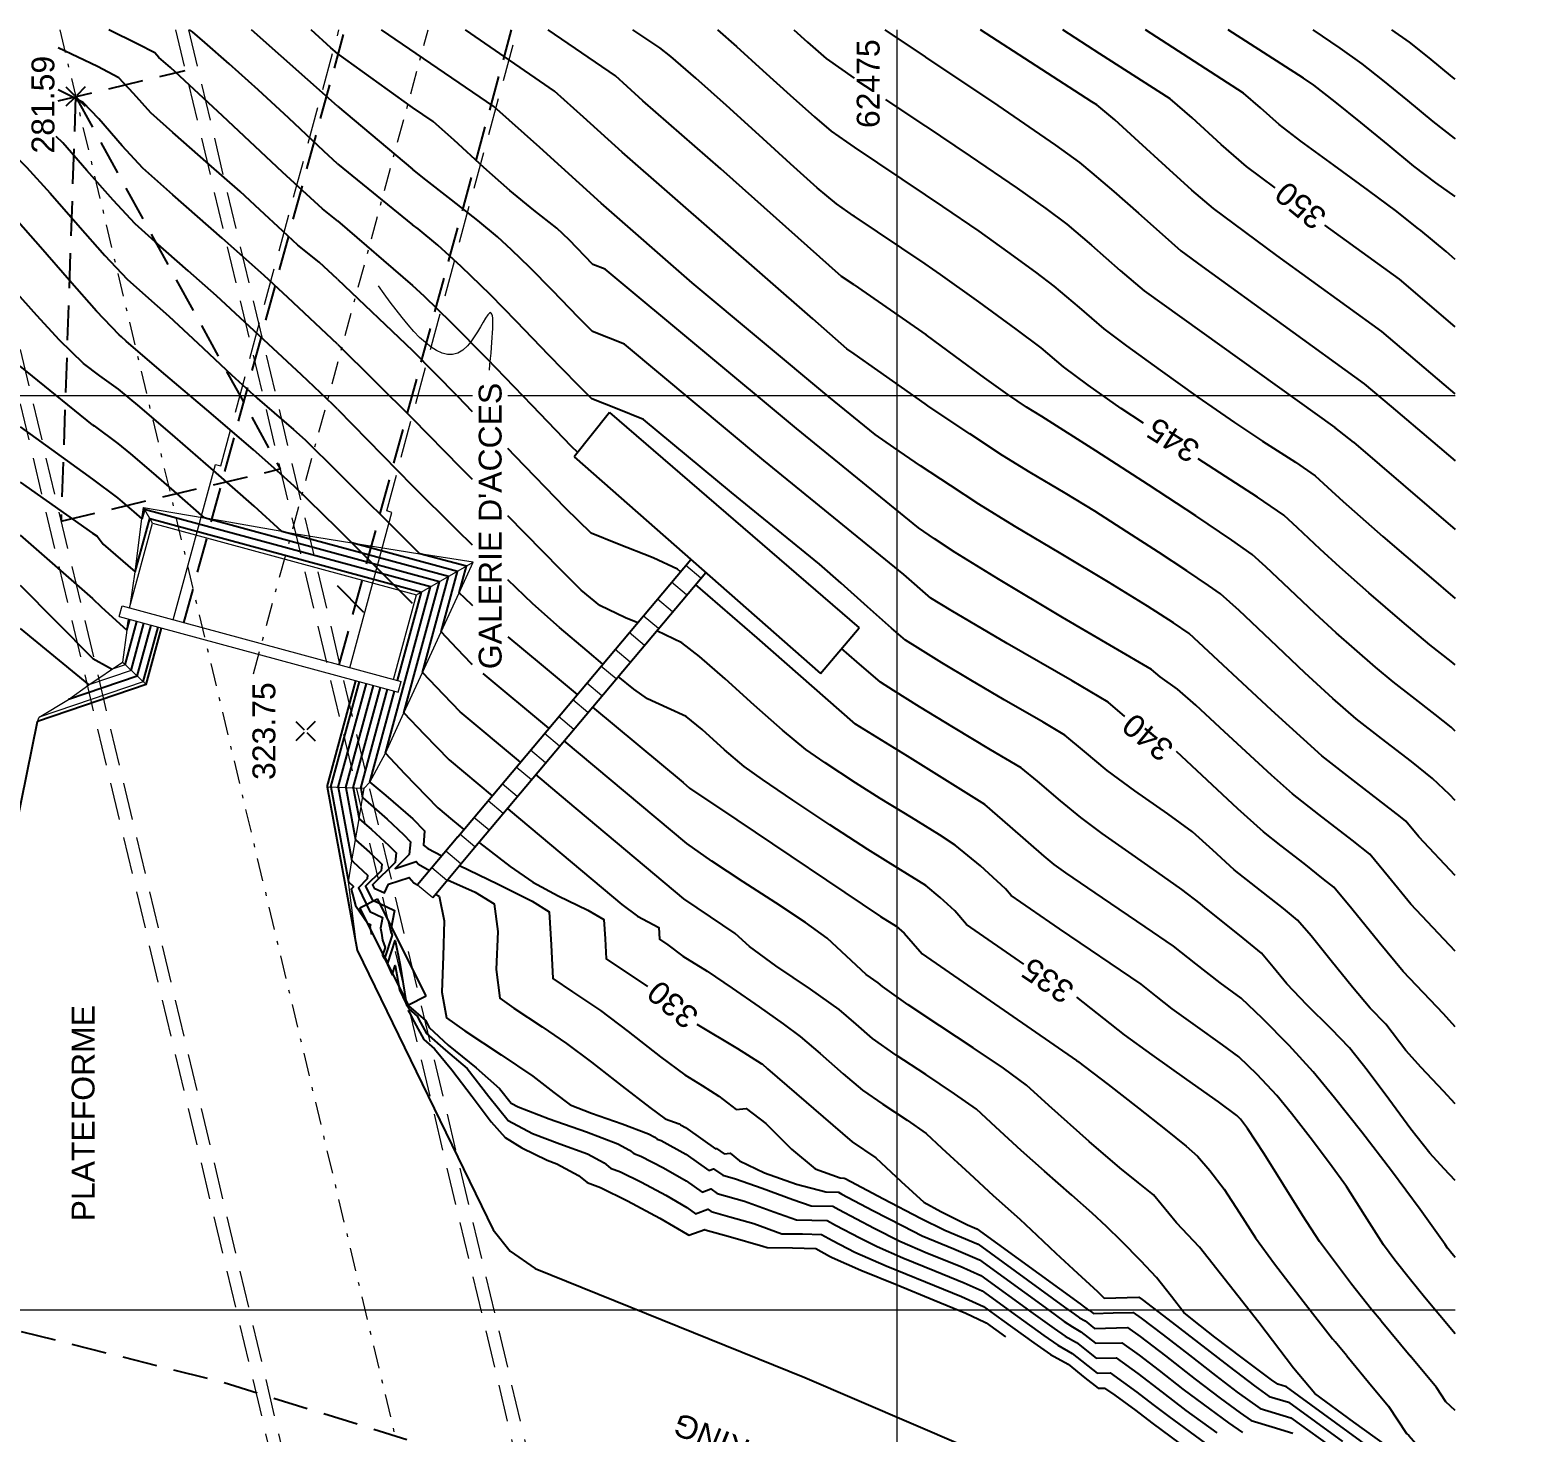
# Model space of a CAD drawing. Extents: x 62405 to 62842, y 108162 to 109685.
# Drawn here: x 62451.3 to 62492.15, y 108646.66 to 108685 of the extents above; entities that cross this region are included whole.
import ezdxf
from ezdxf.enums import TextEntityAlignment as Align

# ---------------------------------------------------------------- set-up
doc = ezdxf.new("R2010")
doc.units = 0
doc.header["$LTSCALE"] = 0.999976
doc.header["$MEASUREMENT"] = 0
for name, pattern in [('TRATTEGGIATA', [19.05, 12.7, -6.35]), ('TRATTEGGIATA2', [9.525, 6.35, -3.175]), ('TRATTOPUNTO2', [12.7, 6.35, -3.175, 0, -3.175])]:
    doc.linetypes.add(name, pattern=pattern)
for name, color, linetype in [('Bâti', 7, 'Continuous'), ('CANALISATION', 7, 'Continuous'), ('coordinate', 2, 'Continuous'), ('curve livello 1m', 2, 'Continuous'), ('curve livello 5m', 7, 'Continuous'), ('LIN010CO', 2, 'Continuous'), ('LIN018CO', 6, 'Continuous'), ('LIN025CO', 7, 'Continuous'), ('LIN035CO', 1, 'Continuous'), ('Strade', 7, 'Continuous'), ('TEXT035', 1, 'Continuous')]:
    doc.layers.add(name, color=color, linetype=linetype)
doc.styles.add('ARIAL', font='arial.ttf')

# ---------------------------------------------------------------- blocks, each defined once
blk = doc.blocks.new('quote')
at = {"layer": 'LIN018CO'}
for p, q in [((0.001, 0.001), (-0.001, -0.001)), ((0.001, -0.001), (-0.001, 0.001))]:
    blk.add_line(p, q, dxfattribs=at)
at = {"layer": 'LIN035CO'}
for p, q in [((-0.013, 0.013), (-0.106, 0.106)), ((0.106, 0.106), (0.013, 0.013)), ((-0.013, -0.013), (-0.106, -0.106)), ((0.106, -0.106), (0.013, -0.013))]:
    blk.add_line(p, q, dxfattribs=at)
at = {"layer": 'TEXT035', "style": 'ARIAL'}
blk.add_attdef('VALORE', text='', height=0.25, dxfattribs=at).set_placement((0, 0.33), align=Align.CENTER)

msp = doc.modelspace()

# ---------------------------------------------------------------- linework, layer by layer
at = {"layer": 'Bâti', "linetype": 'Continuous'}
for p, q in [((62467.142, 108674.539), (62466.18, 108673.327)), ((62467.142, 108674.539), (62473.964, 108668.652)), ((62466.18, 108673.327), (62472.912, 108667.401)), ((62462.993, 108662.937), (62469.37, 108670.519)), ((62463.407, 108662.59), (62469.775, 108670.162)), ((62472.912, 108667.401), (62473.964, 108668.652)), ((62462.993, 108662.937), (62461.897, 108661.622)), ((62462.311, 108661.275), (62463.407, 108662.59)), ((62460.315, 108660.995), (62460.799, 108661.238)), ((62461.646, 108658.344), (62460.315, 108660.995)), ((62462.13, 108658.587), (62460.799, 108661.238)), ((62461.646, 108658.344), (62462.13, 108658.587))]:
    msp.add_line(p, q, dxfattribs=at)
at = {"layer": 'CANALISATION', "linetype": 'Continuous', "lineweight": 0}
for p, q in [((62469.638, 108670.008), (62469.225, 108670.355)), ((62469.252, 108669.549), (62468.839, 108669.896)), ((62468.867, 108669.089), (62468.453, 108669.437)), ((62468.481, 108668.63), (62468.067, 108668.977)), ((62468.095, 108668.17), (62467.681, 108668.518)), ((62467.709, 108667.711), (62467.295, 108668.058)), ((62467.323, 108667.252), (62466.909, 108667.599)), ((62466.937, 108666.792), (62466.524, 108667.139)), ((62466.551, 108666.333), (62466.138, 108666.68)), ((62466.165, 108665.873), (62465.752, 108666.221)), ((62465.779, 108665.414), (62465.366, 108665.761)), ((62465.393, 108664.954), (62464.98, 108665.302)), ((62465.007, 108664.495), (62464.594, 108664.842)), ((62464.622, 108664.036), (62464.208, 108664.383)), ((62464.236, 108663.576), (62463.822, 108663.923)), ((62463.85, 108663.117), (62463.436, 108663.464)), ((62463.464, 108662.657), (62463.05, 108663.005)), ((62463.079, 108662.197), (62462.667, 108662.543)), ((62462.695, 108661.736), (62462.282, 108662.083))]:
    msp.add_line(p, q, dxfattribs=at)
at = {"layer": 'coordinate', "linetype": 'Continuous', "lineweight": 0}
for p, q in [((62475, 108685.001), (62475, 108487.501)), ((62418.386, 108675), (62463.395, 108675)), ((62464.364, 108675), (62490.266, 108675)), ((62418.386, 108650), (62490.266, 108650))]:
    msp.add_line(p, q, dxfattribs=at)
at = {"layer": 'curve livello 1m'}
for p, q in [((62453.006, 108674.205), (62451.032, 108675.804)), ((62488.509, 108674.698), (62489.648, 108673.74)), ((62487.485, 108673.73), (62486.97, 108674.126)), ((62451.032, 108672.634), (62453.006, 108671.241)), ((62454.176, 108670.181), (62454.572, 108671.643)), ((62454.572, 108671.643), (62462.004, 108669.629)), ((62451.032, 108671.184), (62453.006, 108669.456)), ((62451.032, 108669.816), (62453.006, 108667.817)), ((62461.347, 108667.206), (62462.004, 108669.629)), ((62453.901, 108667.639), (62454.223, 108668.827)), ((62453.951, 108668.588), (62454.03, 108668.879)), ((62454.066, 108667.484), (62454.416, 108668.774)), ((62451.032, 108668.629), (62452.909, 108667.091)), ((62454.397, 108667.174), (62454.802, 108668.67)), ((62459.524, 108664.302), (62460.304, 108667.178)), ((62459.934, 108664.285), (62460.69, 108667.074)), ((62460.139, 108664.276), (62460.883, 108667.021)), ((62460.343, 108664.268), (62461.076, 108666.969)), ((62460.594, 108664.427), (62461.269, 108666.917)), ((62459.524, 108664.302), (62460.004, 108661.7)), ((62459.934, 108664.285), (62460.198, 108662.852)), ((62460.139, 108664.276), (62460.295, 108663.43)), ((62460.343, 108664.268), (62460.391, 108664.008)), ((62487.297, 108648.74), (62486.977, 108649.126))]:
    msp.add_line(p, q, dxfattribs=at)
at = {"layer": 'curve livello 1m', "linetype": 'Continuous', "lineweight": 0}
for p, q in [((62454.066, 108667.484), (62452.909, 108667.091)), ((62453.901, 108667.639), (62453.549, 108667.519)), ((62454.397, 108667.174), (62451.554, 108666.207))]:
    msp.add_line(p, q, dxfattribs=at)
at = {"layer": 'curve livello 1m', "flags": 128}
for points in [[(62459.706, 108679.777), (62459.297, 108680.104), (62459.297, 108680.104), (62458.206, 108681.108), (62456.56, 108682.652), (62455.137, 108683.972), (62455.137, 108683.972), (62454.825, 108684.248), (62454.713, 108684.371), (62454.251, 108684.613), (62453.452, 108685.001)], [(62459.706, 108681.341), (62459.337, 108681.681), (62458.373, 108682.585), (62457.539, 108683.359), (62457.539, 108683.359), (62456.747, 108684.071), (62456.08, 108684.66), (62455.74, 108684.95), (62455.74, 108684.95), (62455.659, 108685.001)], [(62459.706, 108684.351), (62459.523, 108684.508), (62458.99, 108685.001)], [(62490.266, 108661.874), (62489.266, 108662.932), (62488.914, 108663.359), (62488.764, 108663.48), (62487.561, 108664.411), (62486.613, 108665.147), (62486.613, 108665.147), (62485.237, 108666.4), (62482.989, 108668.497), (62482.561, 108668.787), (62481.85, 108669.245), (62481.85, 108669.245), (62480.789, 108669.895), (62479.49, 108670.672), (62478.219, 108671.433), (62477.241, 108672.035), (62477.241, 108672.035), (62476.466, 108672.538), (62475.647, 108673.082), (62474.917, 108673.58), (62474.408, 108673.94), (62474.408, 108673.94), (62473.141, 108674.97), (62469.401, 108678.088), (62466.919, 108680.258), (62466.919, 108680.258), (62465.237, 108681.78), (62463.982, 108682.91), (62463.982, 108682.91), (62460.906, 108685.001)], [(62473.83, 108676.139), (62473.629, 108676.275), (62472.706, 108677.096), (62467.488, 108681.659), (62466.431, 108682.615), (62465.643, 108683.325), (62465.643, 108683.325), (62463.207, 108685.001)], [(62473.83, 108678.027), (62473.488, 108678.26), (62473.488, 108678.26), (62470.187, 108681.197), (62468.057, 108683.059), (62467.625, 108683.45), (62467.303, 108683.74), (62467.303, 108683.74), (62465.47, 108685.001)], [(62470.093, 108685.001), (62470.614, 108684.547), (62471.339, 108683.893), (62472.085, 108683.214), (62472.744, 108682.622), (62473.206, 108682.23), (62473.83, 108681.794)], [(62472.178, 108685.001), (62472.552, 108684.661), (62473.065, 108684.215), (62473.83, 108683.68)], [(62474.67, 108685.001), (62475.77, 108684.26)], [(62490.266, 108675.045), (62489.958, 108675.301), (62488.257, 108676.755), (62485.389, 108678.831), (62483.657, 108680.112), (62483.066, 108680.62), (62482.353, 108681.265), (62481.617, 108681.94), (62480.954, 108682.537), (62480.462, 108682.948), (62480.462, 108682.948), (62480.327, 108683.036), (62477.285, 108685.001)], [(62490.266, 108678.723), (62490.012, 108678.94), (62489.322, 108679.516), (62489.223, 108679.585), (62488.666, 108680.032), (62487.897, 108680.606), (62486.941, 108681.304), (62486.044, 108681.961), (62485.45, 108682.411), (62485.45, 108682.411), (62484.941, 108682.866), (62484.479, 108683.274), (62484.479, 108683.274), (62481.792, 108685.001)], [(62490.266, 108680.444), (62489.729, 108680.814), (62489.134, 108681.278), (62488.426, 108681.854), (62487.683, 108682.466), (62486.981, 108683.037), (62486.399, 108683.49), (62486.399, 108683.49), (62486.113, 108683.684), (62484.056, 108685.001)], [(62486.368, 108685.001), (62487.105, 108684.499), (62487.706, 108684.076), (62488.276, 108683.629), (62488.963, 108683.066), (62489.655, 108682.499), (62490.236, 108682.043), (62490.266, 108682.022)], [(62490.266, 108683.65), (62490.193, 108683.708), (62489.555, 108684.233), (62489.013, 108684.661), (62489.013, 108684.661), (62488.531, 108685.001)], [(62459.706, 108678.188), (62459.203, 108678.647), (62459.203, 108678.647), (62458.622, 108679.112), (62458.208, 108679.493), (62457.583, 108680.079), (62457.043, 108680.581), (62457.043, 108680.581), (62456.192, 108681.333), (62455.202, 108682.199), (62454.607, 108682.732), (62454.607, 108682.732), (62454.128, 108683.264), (62453.733, 108683.693), (62453.733, 108683.693), (62453.141, 108683.995), (62452.068, 108684.513)], [(62461.76, 108682.882), (62459.706, 108684.351)], [(62475.77, 108684.26), (62475.778, 108684.255), (62477.759, 108682.929), (62479.34, 108681.848), (62479.989, 108681.374), (62480.328, 108681.09), (62480.926, 108680.578), (62481.602, 108679.991), (62482.254, 108679.411), (62482.761, 108678.963), (62483.342, 108678.533), (62487.777, 108675.323), (62488.509, 108674.698)], [(62459.706, 108676.404), (62458.352, 108677.684), (62457.704, 108678.288), (62456.549, 108679.309), (62455.204, 108680.486), (62454.389, 108681.215), (62454.389, 108681.215), (62453.822, 108681.834), (62453.18, 108682.568), (62452.754, 108683.014), (62452.754, 108683.014), (62452.303, 108683.245), (62452.068, 108683.358)], [(62475.77, 108682.376), (62474.697, 108683.097)], [(62490.266, 108659.809), (62489.052, 108661.093), (62488.439, 108661.841), (62487.928, 108662.456), (62487.928, 108662.456), (62487.447, 108662.843), (62486.535, 108663.549), (62485.817, 108664.108), (62485.817, 108664.108), (62485.241, 108664.617), (62484.55, 108665.256), (62483.832, 108665.928), (62483.175, 108666.534), (62482.668, 108666.975), (62482.668, 108666.975), (62482.196, 108667.314), (62481.962, 108667.511), (62480.933, 108668.113), (62479.523, 108668.934), (62479.523, 108668.934), (62477.781, 108669.98), (62476.593, 108670.709), (62476.593, 108670.709), (62476.029, 108671.079), (62475.591, 108671.382), (62475.591, 108671.382), (62472.253, 108674.096), (62467.023, 108678.456), (62466.691, 108678.589), (62466.039, 108679.256), (62465.702, 108679.575), (62465.078, 108680.075), (62464.415, 108680.605), (62464.415, 108680.605), (62463.71, 108681.238), (62462.898, 108681.986), (62462.322, 108682.495), (62462.322, 108682.495), (62461.76, 108682.882)], [(62449.697, 108682.215), (62450.047, 108682.026), (62450.047, 108682.026), (62450.795, 108681.657), (62451.208, 108681.251), (62451.851, 108680.532), (62452.604, 108679.669), (62453.345, 108678.829), (62453.954, 108678.182), (62453.954, 108678.182), (62454.461, 108677.733), (62455.1, 108677.17), (62455.1, 108677.17), (62455.89, 108676.436), (62456.809, 108675.572), (62457.507, 108674.927), (62457.507, 108674.927), (62457.974, 108674.527), (62458.504, 108674.075), (62458.504, 108674.075), (62458.821, 108673.791), (62459.706, 108672.914)], [(62475.77, 108682.376), (62477.003, 108681.551), (62478.29, 108680.671), (62479.068, 108680.112), (62479.642, 108679.684), (62480.318, 108679.111), (62481.101, 108678.424), (62481.761, 108677.867), (62486.97, 108674.126)], [(62473.83, 108681.794), (62475.77, 108680.492)], [(62459.706, 108681.341), (62461.76, 108679.674)], [(62475.77, 108680.492), (62476.246, 108680.173), (62477.24, 108679.494), (62478.025, 108678.934), (62478.785, 108678.378), (62479.294, 108677.994), (62479.981, 108677.405), (62480.656, 108676.827), (62481.279, 108676.358), (62482.193, 108675.694), (62483.231, 108674.956), (62484.225, 108674.264), (62484.995, 108673.756), (62485.894, 108673.176), (62486.438, 108672.81), (62486.775, 108672.497), (62487.199, 108672.1), (62488.286, 108671.144), (62489.538, 108670.068), (62490.266, 108669.456)], [(62459.706, 108671.365), (62458.521, 108672.523), (62458.057, 108672.943), (62457.412, 108673.513), (62456.252, 108674.506), (62454.893, 108675.659), (62453.928, 108676.49), (62453.798, 108676.611), (62453.736, 108676.665), (62453.122, 108677.313), (62452.376, 108678.15), (62451.586, 108679.056), (62450.837, 108679.91)], [(62459.706, 108679.777), (62461.76, 108678.015)], [(62490.266, 108655.632), (62489.942, 108655.975), (62489.33, 108656.629), (62488.914, 108657.093), (62488.914, 108657.093), (62488.363, 108657.813), (62487.934, 108658.252), (62487.451, 108658.826), (62486.872, 108659.548), (62486.329, 108660.223), (62485.955, 108660.652), (62485.955, 108660.652), (62485.566, 108660.971), (62484.814, 108661.571), (62484.814, 108661.571), (62484.223, 108662.029), (62483.633, 108662.568), (62483.082, 108663.068), (62483.082, 108663.068), (62482.408, 108663.563), (62481.508, 108664.193), (62480.748, 108664.745), (62480.748, 108664.745), (62480.127, 108665.269), (62479.588, 108665.718), (62479.588, 108665.718), (62478.999, 108666.068), (62477.936, 108666.682), (62477.018, 108667.218), (62477.018, 108667.218), (62476.228, 108667.696), (62475.569, 108668.101), (62475.239, 108668.312), (62475.239, 108668.312), (62474.854, 108668.641), (62474.197, 108669.227), (62473.473, 108669.875), (62472.887, 108670.388), (62472.887, 108670.388), (62470.477, 108672.347), (62468.075, 108674.35), (62467.35, 108674.637), (62466.664, 108674.914), (62466.664, 108674.914), (62466.269, 108675.3), (62465.488, 108676.109), (62464.6, 108677.03), (62463.888, 108677.754), (62463.888, 108677.754), (62463.083, 108678.528), (62462.453, 108679.111), (62462.453, 108679.111), (62461.91, 108679.557), (62461.76, 108679.674)], [(62459.706, 108678.188), (62461.76, 108676.229)], [(62458.187, 108671.285), (62457.425, 108671.975), (62456.321, 108672.95), (62455.266, 108673.864), (62454.301, 108674.689), (62453.715, 108675.177), (62453.21, 108675.545), (62452.761, 108675.875), (62452.103, 108676.519), (62451.487, 108677.188), (62450.725, 108678.046)], [(62466.274, 108673.445), (62466.104, 108673.611), (62465.024, 108674.729), (62463.797, 108676.002), (62462.813, 108677.003), (62462.813, 108677.003), (62462.081, 108677.712), (62461.76, 108678.015)], [(62473.83, 108678.027), (62475.804, 108676.66)], [(62490.266, 108665.825), (62490.149, 108665.932), (62490.149, 108665.932), (62489.712, 108666.28), (62489.092, 108666.759), (62488.565, 108667.175), (62488.565, 108667.175), (62488.086, 108667.577), (62487.511, 108668.072), (62487.011, 108668.511), (62487.011, 108668.511), (62486.439, 108669.041), (62485.732, 108669.709), (62485.09, 108670.314), (62484.713, 108670.654), (62484.713, 108670.654), (62484.159, 108671.047), (62483.169, 108671.713), (62481.881, 108672.558), (62480.434, 108673.494), (62478.965, 108674.429), (62478.965, 108674.429), (62478.539, 108674.687), (62478.032, 108675.028), (62477.391, 108675.49), (62476.601, 108676.072), (62475.804, 108676.66), (62475.77, 108676.685)], [(62459.706, 108676.404), (62461.76, 108674.378)], [(62463.395, 108674.558), (62462.994, 108674.974), (62461.76, 108676.229)], [(62475.77, 108674.773), (62473.83, 108676.139)], [(62490.266, 108663.924), (62490.103, 108664.096), (62489.641, 108664.532), (62489.066, 108664.99), (62488.251, 108665.619), (62487.558, 108666.165), (62487.558, 108666.165), (62486.917, 108666.717), (62486.153, 108667.423), (62485.21, 108668.315), (62484.354, 108669.122), (62483.851, 108669.575), (62483.851, 108669.575), (62483.519, 108669.811), (62482.926, 108670.21), (62482.155, 108670.716), (62481.288, 108671.277), (62480.408, 108671.837), (62480.408, 108671.837), (62479.599, 108672.33), (62478.645, 108672.9), (62477.89, 108673.361), (62477.89, 108673.361), (62476.991, 108673.95), (62475.884, 108674.694), (62475.77, 108674.773)], [(62453.006, 108674.205), (62453.055, 108674.171), (62453.705, 108673.69), (62453.705, 108673.69), (62454.048, 108673.405), (62454.612, 108672.923), (62455.229, 108672.388), (62455.229, 108672.388), (62456.059, 108671.655)], [(62463.395, 108672.707), (62463.082, 108673.028), (62461.76, 108674.378)], [(62487.473, 108673.74), (62487.485, 108673.73), (62490.266, 108671.338)], [(62489.648, 108673.74), (62490.266, 108673.212)], [(62469.087, 108670.184), (62469.004, 108670.255), (62468.333, 108670.561), (62467.357, 108670.948), (62466.637, 108671.239), (62466.637, 108671.239), (62465.939, 108671.921), (62464.56, 108673.348), (62464.364, 108673.551)], [(62459.706, 108672.914), (62461.76, 108670.876)], [(62461.523, 108666.326), (62462.495, 108669.91), (62456.059, 108671.655)], [(62467.913, 108668.787), (62467.58, 108668.923), (62466.877, 108669.263), (62466.877, 108669.263), (62466.372, 108669.682), (62465.802, 108670.241), (62464.364, 108671.714)], [(62453.006, 108671.241), (62453.134, 108671.156), (62453.299, 108670.937), (62454.176, 108670.181)], [(62462.03, 108667.432), (62462.74, 108670.051), (62458.187, 108671.285)], [(62461.76, 108669.318), (62459.706, 108671.365)], [(62462.537, 108668.536), (62462.985, 108670.192), (62460.098, 108670.974)], [(62461.76, 108670.876), (62461.962, 108670.676)], [(62463.035, 108669.611), (62463.231, 108670.332), (62461.962, 108670.676)], [(62460.429, 108669.073), (62459.706, 108669.799)], [(62463.035, 108669.611), (62463.166, 108669.482), (62463.395, 108669.257)], [(62490.266, 108651.428), (62490.218, 108651.484), (62490.13, 108651.59), (62490.104, 108651.621), (62490.056, 108651.684), (62489.99, 108651.788), (62489.307, 108652.74), (62488.518, 108653.801), (62487.71, 108654.859), (62486.967, 108655.801), (62486.379, 108656.512), (62486.379, 108656.512), (62485.727, 108657.227), (62484.999, 108657.971), (62484.415, 108658.521), (62484.415, 108658.521), (62483.833, 108658.938), (62483.17, 108659.464), (62482.558, 108659.946), (62482.558, 108659.946), (62481.789, 108660.475), (62480.619, 108661.264), (62479.617, 108661.948), (62479.617, 108661.948), (62479.3, 108662.176), (62479.025, 108662.407), (62478.097, 108663.218), (62477.406, 108663.818), (62477.406, 108663.818), (62475.288, 108665.137), (62473.865, 108666.013), (62471.184, 108668.378), (62469.497, 108669.831)], [(62453.006, 108669.456), (62453.252, 108669.213), (62453.951, 108668.588)], [(62463.395, 108667.644), (62463.369, 108667.666), (62462.975, 108668.076), (62462.537, 108668.536)], [(62464.364, 108668.402), (62465.279, 108667.644), (62466.263, 108666.825)], [(62490.266, 108649.341), (62489.427, 108650.349), (62489.04, 108650.816), (62488.616, 108651.36), (62488.304, 108651.778), (62488.304, 108651.778), (62487.796, 108652.576), (62487.288, 108653.374), (62487.288, 108653.374), (62486.828, 108654.012), (62486.298, 108654.717), (62485.788, 108655.372), (62485.386, 108655.861), (62485.386, 108655.861), (62484.849, 108656.439), (62484.352, 108656.919), (62484.352, 108656.919), (62483.901, 108657.251), (62483.162, 108657.773), (62482.529, 108658.23), (62482.529, 108658.23), (62482.086, 108658.58), (62481.678, 108658.902), (62481.678, 108658.902), (62479.448, 108660.421), (62478.125, 108661.333), (62477.971, 108661.512), (62477.286, 108662.143), (62476.597, 108662.709), (62476.597, 108662.709), (62476.168, 108662.985), (62475.398, 108663.46), (62474.544, 108663.985), (62473.864, 108664.412), (62473.864, 108664.412), (62473.043, 108664.954), (62472.512, 108665.32), (62472.512, 108665.32), (62471.871, 108665.85), (62471.095, 108666.538), (62470.301, 108667.253), (62469.604, 108667.863), (62469.121, 108668.24), (62469.121, 108668.24), (62468.438, 108668.572)], [(62490.266, 108653.535), (62489.959, 108653.86), (62489.569, 108654.287), (62489.569, 108654.287), (62489.053, 108654.943), (62488.447, 108655.757), (62487.853, 108656.555), (62487.371, 108657.162), (62487.371, 108657.162), (62486.871, 108657.685), (62486.209, 108658.343), (62485.656, 108658.916), (62485.656, 108658.916), (62485.287, 108659.367), (62484.969, 108659.75), (62484.969, 108659.75), (62484.468, 108660.161), (62483.497, 108660.934), (62483.497, 108660.934), (62483.426, 108660.989), (62483.289, 108661.115), (62482.79, 108661.49), (62482.103, 108661.977), (62481.34, 108662.512), (62480.61, 108663.028), (62480.024, 108663.461), (62480.024, 108663.461), (62479.476, 108663.917), (62478.846, 108664.458), (62478.401, 108664.822), (62478.401, 108664.822), (62477.556, 108665.315), (62476.547, 108665.924), (62475.616, 108666.492), (62474.904, 108666.934), (62474.552, 108667.163), (62474.552, 108667.163), (62473.902, 108667.717), (62473.488, 108668.086)], [(62453.006, 108667.817), (62453.02, 108667.807), (62453.02, 108667.807), (62453.444, 108667.572), (62453.549, 108667.519)], [(62464.711, 108664.98), (62463.063, 108666.352), (62462.611, 108666.818), (62462.03, 108667.432)], [(62465.487, 108665.902), (62463.685, 108667.402)], [(62461.523, 108666.326), (62462.074, 108665.744), (62462.757, 108665.039), (62462.757, 108665.039), (62463.936, 108664.058)], [(62466.678, 108666.479), (62469.155, 108664.417), (62469.332, 108664.268), (62470.623, 108663.397), (62474.548, 108660.76), (62474.978, 108660.492), (62475.194, 108660.304), (62475.686, 108659.734), (62479.914, 108656.817), (62479.918, 108656.814), (62479.92, 108656.813), (62479.934, 108656.803), (62480.779, 108656.158), (62481.608, 108655.513), (62482.344, 108654.931), (62482.906, 108654.473), (62483.216, 108654.202), (62483.216, 108654.202), (62483.554, 108653.814), (62483.949, 108653.304), (62483.949, 108653.304), (62484.363, 108652.655), (62484.8, 108651.967), (62484.8, 108651.967), (62485.323, 108651.258), (62486.104, 108650.235), (62486.91, 108649.207), (62486.91, 108649.207), (62486.977, 108649.126)], [(62488.362, 108646.297), (62487.491, 108646.93), (62486.421, 108647.708), (62485.846, 108648.402), (62484.893, 108649.649), (62483.269, 108651.711), (62482.642, 108652.38), (62482.016, 108653.149), (62481.609, 108653.473), (62481.093, 108653.88), (62480.258, 108654.604), (62479.156, 108655.586), (62478.546, 108656.148), (62477.915, 108656.607), (62477.082, 108657.166), (62476.17, 108657.764), (62475.305, 108658.342), (62474.61, 108658.839), (62474.49, 108658.944), (62474.164, 108659.172), (62473.624, 108659.673), (62473.097, 108660.161), (62472.502, 108660.589), (62471.691, 108661.125), (62470.794, 108661.707), (62469.939, 108662.27), (62469.255, 108662.752), (62467.58, 108664.16), (62465.902, 108665.557)], [(62488.111, 108646.101), (62487.338, 108646.664), (62485.647, 108647.893), (62485.415, 108647.964), (62485.241, 108648.088), (62484.437, 108648.69), (62483.695, 108649.255), (62483.128, 108649.697), (62482.848, 108649.929), (62482.504, 108650.361), (62482.095, 108650.885), (62481.667, 108651.342), (62481.14, 108651.879), (62480.728, 108652.277), (62480.339, 108652.643), (62479.785, 108653.134), (62479.033, 108653.791), (62478.393, 108654.357), (62477.701, 108654.997), (62477.173, 108655.483), (62476.577, 108655.91), (62475.789, 108656.432), (62474.982, 108656.965), (62474.334, 108657.424), (62473.883, 108657.813), (62473.424, 108658.21), (62472.634, 108658.772), (62471.693, 108659.409), (62470.967, 108659.931), (62470.578, 108660.291), (62469.904, 108660.748), (62469.179, 108661.235), (62466.005, 108663.903), (62465.126, 108664.635)], [(62460.594, 108664.427), (62461.027, 108664.062), (62461.762, 108663.428), (62462.088, 108663.1), (62462.088, 108663.1), (62462.056, 108662.708), (62462.175, 108662.619), (62462.557, 108662.413)], [(62460.391, 108664.008), (62460.399, 108664.001), (62461.063, 108663.413), (62461.515, 108662.996), (62461.698, 108662.796), (62461.698, 108662.796), (62461.67, 108662.452), (62461.28, 108662.07), (62461.855, 108662.256), (62461.918, 108662.183), (62462.225, 108662.016)], [(62460.295, 108663.43), (62460.635, 108663.133), (62461.114, 108662.697), (62461.308, 108662.493), (62461.308, 108662.493), (62461.287, 108662.229), (62460.665, 108661.62), (62460.706, 108661.534), (62460.995, 108661.399), (62461.102, 108661.644), (62461.665, 108661.826), (62461.795, 108661.676), (62461.897, 108661.622)], [(62464.351, 108663.712), (62464.43, 108663.646), (62467.476, 108661.085), (62467.91, 108660.762), (62468.494, 108660.457), (62468.513, 108660.137), (62468.74, 108659.982), (62469.146, 108659.672), (62469.809, 108659.261), (62470.499, 108658.797), (62471.233, 108658.289), (62471.892, 108657.821), (62472.358, 108657.476), (62472.358, 108657.476), (62472.901, 108657.014), (62473.527, 108656.457), (62474.057, 108656.009), (62474.057, 108656.009), (62474.614, 108655.621), (62475.28, 108655.183), (62475.799, 108654.818), (62475.799, 108654.818), (62476.23, 108654.425), (62476.98, 108653.728), (62477.631, 108653.128), (62477.631, 108653.128), (62478.362, 108652.483), (62478.823, 108652.045), (62479.343, 108651.547), (62479.343, 108651.547), (62479.937, 108651.004), (62480.483, 108650.503), (62480.483, 108650.503), (62480.67, 108650.32), (62481.618, 108650.342), (62481.706, 108650.279), (62482.406, 108649.747), (62483.245, 108649.095), (62484.082, 108648.446), (62484.773, 108647.92), (62484.773, 108647.92), (62485.173, 108647.634), (62485.707, 108647.472), (62487.185, 108646.397)], [(62460.198, 108662.852), (62460.58, 108662.518), (62460.919, 108662.189), (62460.919, 108662.189), (62460.904, 108662.005), (62460.471, 108661.581), (62460.651, 108661.211), (62461.268, 108660.921), (62461.166, 108660.398), (62461.174, 108660.356), (62461.182, 108660.302), (62461.203, 108660.244), (62461.004, 108659.633), (62461.01, 108659.62), (62461.018, 108659.607), (62461.03, 108659.588), (62461.079, 108659.479), (62461.283, 108660.099), (62461.423, 108659.427), (62461.574, 108658.462), (62461.574, 108658.462), (62461.626, 108658.356), (62461.632, 108658.344), (62461.637, 108658.332), (62461.648, 108658.31), (62462.11, 108657.915), (62462.148, 108657.844), (62462.216, 108657.718), (62462.736, 108657.239), (62463.502, 108656.615), (62464.136, 108656.055), (62464.136, 108656.055), (62464.454, 108655.655), (62464.642, 108655.553), (62465.497, 108655.223), (62466.517, 108654.868), (62467.374, 108654.538), (62467.374, 108654.538), (62467.686, 108654.369), (62467.808, 108654.272), (62467.998, 108654.201), (62468.62, 108653.885), (62469.243, 108653.53), (62469.243, 108653.53), (62469.675, 108653.22), (62469.909, 108653.307), (62470.082, 108653.185), (62470.837, 108652.97), (62471.632, 108652.682), (62472.254, 108652.463), (62473.093, 108652.445), (62473.325, 108652.316), (62473.986, 108651.969), (62474.464, 108651.728), (62475.162, 108651.426), (62476.036, 108651.07), (62476.841, 108650.739), (62477.334, 108650.515), (62478.295, 108649.815), (62479.021, 108649.295), (62479.397, 108649.032), (62479.794, 108648.81), (62480.477, 108648.265), (62480.833, 108648.273), (62481.561, 108647.751), (62481.999, 108647.414), (62482.433, 108647.08), (62483.423, 108646.358)], [(62460.1, 108662.28), (62460.138, 108662.248), (62460.529, 108661.885), (62460.529, 108661.885), (62460.521, 108661.782), (62460.277, 108661.543), (62460.595, 108660.888), (62460.937, 108660.728), (62460.88, 108660.439), (62460.909, 108660.296), (62460.935, 108660.11), (62461.007, 108659.912), (62460.938, 108659.7), (62460.96, 108659.656), (62460.987, 108659.609), (62461.029, 108659.545), (62461.199, 108659.163), (62461.281, 108659.414), (62461.399, 108658.751), (62461.577, 108658.384), (62461.597, 108658.344), (62461.616, 108658.304), (62461.653, 108658.227), (62461.886, 108658.027), (62461.978, 108657.858), (62462.14, 108657.556), (62462.657, 108657.103), (62463.247, 108656.597), (62463.247, 108656.597), (62463.845, 108655.836), (62464.373, 108655.181), (62464.373, 108655.181), (62465.039, 108654.821), (62465.788, 108654.543), (62466.539, 108654.264), (62466.539, 108654.264), (62466.993, 108654.019), (62467.17, 108653.878), (62467.446, 108653.775), (62468.014, 108653.494), (62468.684, 108653.133), (62469.253, 108652.8), (62469.253, 108652.8), (62469.492, 108652.629), (62469.829, 108652.754), (62469.921, 108652.689), (62470.429, 108652.542), (62471.086, 108652.357), (62471.086, 108652.357), (62471.854, 108652.082), (62472.418, 108652.074), (62472.94, 108652.059), (62472.94, 108652.059), (62473.24, 108651.892), (62473.849, 108651.578), (62474.706, 108651.207), (62475.778, 108650.77), (62476.766, 108650.365), (62477.371, 108650.089), (62477.371, 108650.089), (62477.866, 108649.729), (62478.743, 108649.1), (62479.198, 108648.783), (62479.678, 108648.514), (62480.137, 108648.142), (62480.504, 108647.856), (62480.504, 108647.856), (62480.676, 108647.86), (62480.962, 108647.662), (62481.532, 108647.245), (62481.532, 108647.245), (62481.965, 108646.912), (62482.748, 108646.338)], [(62463.042, 108662.153), (62464.078, 108661.648), (62465.024, 108661.179), (62465.491, 108660.885), (62465.491, 108660.885), (62465.547, 108659.985), (62465.598, 108659.062), (62465.598, 108659.062), (62466.135, 108658.693), (62466.893, 108658.184), (62466.893, 108658.184), (62467.655, 108657.607), (62468.537, 108656.921), (62469.2, 108656.424), (62469.2, 108656.424), (62469.673, 108656.131), (62470.132, 108655.846), (62470.132, 108655.846), (62470.603, 108655.474), (62470.879, 108655.506), (62471.42, 108655.095), (62472.118, 108654.397), (62472.764, 108653.852), (62472.764, 108653.852), (62473.452, 108653.605), (62473.554, 108653.603), (62473.582, 108653.587), (62474.634, 108653.031), (62475.645, 108652.509), (62476.311, 108652.178), (62476.311, 108652.178), (62477.223, 108651.792), (62479.582, 108650.073), (62479.854, 108649.879), (62479.995, 108649.781), (62480.143, 108649.698), (62480.399, 108649.494), (62481.304, 108649.515), (62481.648, 108649.268), (62482.341, 108648.738), (62483.151, 108648.108), (62483.837, 108647.584), (62483.837, 108647.584), (62484.388, 108647.182), (62484.688, 108646.975), (62484.688, 108646.975), (62485.259, 108646.802), (62485.827, 108646.63)], [(62462.715, 108661.76), (62463.474, 108661.425), (62463.989, 108661.099), (62463.989, 108661.099), (62464.094, 108660.343), (62464.043, 108659.308), (62464.141, 108658.524), (62464.141, 108658.524), (62464.53, 108658.249), (62465.303, 108657.737), (62465.969, 108657.285), (62465.969, 108657.285), (62466.648, 108656.772), (62467.488, 108656.118), (62468.243, 108655.533), (62468.669, 108655.225), (62468.669, 108655.225), (62469.044, 108655.086), (62469.074, 108655.07), (62469.085, 108655.06), (62469.104, 108655.054), (62469.223, 108654.989), (62469.69, 108654.649), (62470.042, 108654.403), (62470.042, 108654.403), (62470.07, 108654.413), (62470.275, 108654.268), (62470.444, 108654.288), (62470.693, 108654.07), (62471.38, 108653.745), (62472.255, 108653.432), (62473.053, 108653.224), (62473.053, 108653.224), (62473.4, 108653.217), (62473.496, 108653.164), (62474.344, 108652.716), (62475.159, 108652.295), (62475.695, 108652.028), (62475.695, 108652.028), (62476.552, 108651.669), (62477.26, 108651.366), (62477.26, 108651.366), (62479.153, 108649.987), (62479.576, 108649.684), (62479.796, 108649.531), (62480.027, 108649.402), (62480.425, 108649.084), (62481.147, 108649.101), (62481.619, 108648.762), (62482.173, 108648.339), (62482.821, 108647.835), (62483.369, 108647.416), (62483.369, 108647.416), (62484.066, 108646.908), (62484.446, 108646.646)], [(62460.003, 108661.7), (62460.139, 108661.581), (62460.137, 108661.558), (62460.082, 108661.504), (62460.198, 108661.054), (62460.54, 108660.565), (62460.605, 108660.535), (62460.594, 108660.479), (62460.637, 108660.268)], [(62462.387, 108661.366), (62462.488, 108661.313), (62462.624, 108660.641), (62462.591, 108659.67), (62462.555, 108658.689), (62462.684, 108657.987), (62462.684, 108657.987), (62463.186, 108657.631), (62464.185, 108656.97), (62465.046, 108656.386), (62465.046, 108656.386), (62465.619, 108655.946), (62466.064, 108655.609), (62466.064, 108655.609), (62466.647, 108655.376), (62467.492, 108655.084), (62468.209, 108654.812), (62468.209, 108654.812), (62468.38, 108654.72), (62468.447, 108654.666), (62468.551, 108654.627), (62469.233, 108654.26), (62469.859, 108653.812), (62469.99, 108653.86), (62470.242, 108653.682), (62470.589, 108653.583), (62471.315, 108653.324), (62472.152, 108653.013), (62472.653, 108652.843), (62472.653, 108652.843), (62473.247, 108652.831), (62473.411, 108652.74), (62474.378, 108652.232), (62475.08, 108651.878), (62475.08, 108651.878), (62475.838, 108651.554), (62476.726, 108651.193), (62477.297, 108650.941), (62477.297, 108650.941), (62478.724, 108649.901), (62479.299, 108649.49), (62479.596, 108649.282), (62479.911, 108649.106), (62480.451, 108648.675), (62480.99, 108648.687), (62481.59, 108648.257), (62482.248, 108647.75), (62482.901, 108647.248), (62482.901, 108647.248), (62483.745, 108646.633)], [(62461.636, 108658.19), (62461.658, 108658.144), (62461.663, 108658.14), (62461.807, 108657.871), (62462.064, 108657.394), (62462.358, 108657.14), (62462.834, 108656.567), (62463.385, 108655.832), (62463.905, 108655.143), (62464.291, 108654.708), (62464.291, 108654.708), (62464.746, 108654.433), (62465.435, 108654.09), (62465.435, 108654.09), (62465.704, 108653.99), (62466.299, 108653.669), (62466.531, 108653.484), (62466.893, 108653.348), (62467.639, 108652.98), (62468.516, 108652.507), (62469.263, 108652.07), (62469.308, 108652.038), (62469.749, 108652.201), (62469.761, 108652.192), (62470.447, 108651.993), (62471.334, 108651.744), (62471.455, 108651.701), (62472.146, 108651.691), (62472.786, 108651.673), (62473.155, 108651.469), (62473.233, 108651.428), (62474.014, 108651.087), (62475.003, 108650.68), (62476.02, 108650.267), (62476.882, 108649.908), (62477.408, 108649.663), (62477.436, 108649.642), (62477.97, 108649.261)], [(62487.297, 108648.74), (62488.022, 108647.866), (62488.44, 108647.365), (62488.935, 108646.616), (62488.997, 108646.56), (62489.191, 108646.343), (62489.578, 108645.991), (62490.026, 108645.464), (62490.266, 108645.26)]]:
    msp.add_lwpolyline(points, dxfattribs=at)
at = {"layer": 'curve livello 5m'}
for p, q in [((62451.032, 108674.145), (62453.006, 108672.718)), ((62454.232, 108667.329), (62454.609, 108668.722)), ((62454.479, 108667.097), (62451.508, 108666.086)), ((62454.232, 108667.329), (62452.348, 108666.689)), ((62459.729, 108664.293), (62460.497, 108667.126)), ((62459.729, 108664.293), (62460.1, 108662.28)), ((62488.235, 108649.698), (62489.03, 108648.74))]:
    msp.add_line(p, q, dxfattribs=at)
at = {"layer": 'curve livello 5m', "flags": 128}
for points in [[(62459.706, 108682.919), (62457.352, 108685.001)], [(62473.83, 108679.908), (62473.813, 108679.92), (62473.347, 108680.245), (62472.824, 108680.685), (62472.088, 108681.341), (62471.23, 108682.12), (62470.339, 108682.93), (62469.506, 108683.678), (62468.821, 108684.272), (62468.52, 108684.507), (62467.783, 108685.001)], [(62485.338, 108680.681), (62484.554, 108681.262), (62483.863, 108681.868), (62483.071, 108682.592), (62482.471, 108683.111), (62480.548, 108684.347), (62479.536, 108685.001)], [(62459.706, 108682.919), (62461.76, 108681.191)], [(62459.706, 108674.627), (62459.586, 108674.75), (62458.721, 108675.568), (62456.402, 108677.729), (62455.625, 108678.416), (62454.72, 108679.208), (62454.172, 108679.698), (62453.575, 108680.34), (62452.857, 108681.16), (62452.197, 108681.908), (62452.019, 108682.088)], [(62481.235, 108666.229), (62480.775, 108666.614), (62479.791, 108667.198), (62478.014, 108668.225), (62476.481, 108669.121), (62475.927, 108669.462), (62475.193, 108670.109), (62471.365, 108673.222), (62467.549, 108676.403), (62466.678, 108676.751), (62466.291, 108677.137), (62465.583, 108677.872), (62464.964, 108678.505), (62464.467, 108678.983), (62464.077, 108679.343), (62463.541, 108679.787), (62462.827, 108680.352), (62462.043, 108680.967), (62461.76, 108681.191)], [(62475.77, 108678.604), (62473.83, 108679.908)], [(62490.266, 108676.881), (62488.738, 108678.187), (62486.698, 108679.663)], [(62481.738, 108674.249), (62481.132, 108674.65), (62480.232, 108675.284), (62479.551, 108675.786), (62478.947, 108676.303), (62478.264, 108676.819), (62477.243, 108677.565), (62476.191, 108678.316), (62475.77, 108678.604)], [(62459.706, 108674.627), (62461.76, 108672.533)], [(62490.266, 108667.641), (62490.15, 108667.732), (62489.572, 108668.184), (62488.812, 108668.822), (62487.899, 108669.608), (62487.105, 108670.306), (62486.571, 108670.803), (62485.956, 108671.385), (62485.575, 108671.732), (62484.861, 108672.219), (62483.237, 108673.272)], [(62453.006, 108672.718), (62453.696, 108672.204), (62453.696, 108672.204), (62454.137, 108671.826), (62454.361, 108671.629)], [(62463.395, 108670.912), (62462.971, 108671.328), (62461.76, 108672.533)], [(62461.016, 108665.219), (62462.249, 108669.769), (62454.432, 108671.889), (62454.361, 108671.629)], [(62466.963, 108667.658), (62466.53, 108668.017), (62465.777, 108668.663), (62465.047, 108669.308), (62464.364, 108669.962)], [(62478.47, 108659.454), (62476.905, 108660.533), (62476.582, 108660.908), (62476.186, 108661.273), (62475.787, 108661.601), (62475.094, 108662.035), (62474.206, 108662.586), (62473.169, 108663.264), (62472.155, 108663.94), (62471.321, 108664.506), (62470.827, 108664.856), (62470.288, 108665.315), (62469.674, 108665.866), (62469.238, 108666.225), (62468.716, 108666.463), (62468.186, 108666.704), (62467.811, 108666.975), (62467.381, 108667.316)], [(62461.016, 108665.219), (62461.537, 108664.669), (62462.451, 108663.726), (62462.451, 108663.726), (62462.855, 108663.389), (62463.159, 108663.134)], [(62490.266, 108657.737), (62489.939, 108658.09), (62488.838, 108659.254), (62488.186, 108660.041), (62487.441, 108660.966), (62486.941, 108661.554), (62486.665, 108661.781), (62486.13, 108662.207), (62485.509, 108662.688), (62485.02, 108663.068), (62484.319, 108663.7), (62482.642, 108665.266)], [(62463.572, 108662.786), (62463.592, 108662.77), (62464.431, 108662.127), (62465.043, 108661.691), (62465.043, 108661.691), (62465.737, 108661.325), (62466.553, 108660.928), (62466.992, 108660.671), (62466.992, 108660.671), (62467.025, 108660.142), (62467.055, 108659.599), (62467.055, 108659.599), (62468.178, 108658.838)], [(62488.235, 108649.698), (62487.975, 108650.011), (62487.431, 108650.705), (62486.904, 108651.394), (62486.552, 108651.872), (62486.097, 108652.566), (62485.569, 108653.416), (62485.04, 108654.267), (62484.586, 108654.96), (62484.394, 108655.211), (62484.29, 108655.317), (62483.792, 108655.689), (62482.929, 108656.302), (62481.98, 108656.973), (62481.225, 108657.521), (62479.918, 108658.553)], [(62469.533, 108657.811), (62470.645, 108657.144), (62471.288, 108656.736), (62471.288, 108656.736), (62471.305, 108656.723), (62471.315, 108656.724), (62471.466, 108656.591), (62473.78, 108654.594), (62474.425, 108654.153), (62475.115, 108653.511), (62475.737, 108652.942), (62475.737, 108652.942), (62476.201, 108652.686), (62476.927, 108652.328), (62476.927, 108652.328), (62477.186, 108652.218), (62480.012, 108650.16), (62480.132, 108650.074), (62480.194, 108650.03), (62480.26, 108649.993), (62480.373, 108649.903), (62480.913, 108649.914), (62481.461, 108649.928), (62481.461, 108649.928), (62481.677, 108649.774), (62482.277, 108649.317), (62482.996, 108648.759), (62483.713, 108648.203), (62484.305, 108647.752), (62484.305, 108647.752), (62484.93, 108647.305), (62485.767, 108647.051), (62487.032, 108646.131)], [(62490.266, 108647.251), (62490.007, 108647.487), (62489.75, 108647.876), (62489.03, 108648.74)]]:
    msp.add_lwpolyline(points, dxfattribs=at)
at = {"layer": 'LIN010CO', "linetype": 'TRATTOPUNTO2', "lineweight": 0, "ltscale": 0.1}
msp.add_line((62457.408, 108667.388), (62462.182, 108685.001), dxfattribs=at)
at = {"layer": 'LIN010CO', "linetype": 'TRATTOPUNTO2', "lineweight": 0, "ltscale": 0.1, "flags": 128}
msp.add_lwpolyline([(62452.113, 108685.001), (62492.147, 108517.041)], dxfattribs=at)
at = {"layer": 'LIN018CO', "lineweight": 0}
for p, q in [((62454.361, 108671.629), (62454.401, 108671.942)), ((62454.401, 108671.942), (62456.059, 108671.655)), ((62454.65, 108671.509), (62454.401, 108671.942)), ((62454.176, 108670.181), (62454.361, 108671.629)), ((62458.187, 108671.285), (62456.059, 108671.655)), ((62458.187, 108671.285), (62460.098, 108670.974)), ((62460.098, 108670.974), (62461.962, 108670.676)), ((62461.869, 108669.551), (62463.42, 108670.441)), ((62463.42, 108670.441), (62461.962, 108670.676)), ((62463.035, 108669.611), (62463.42, 108670.441)), ((62454.052, 108669.305), (62454.176, 108670.181)), ((62462.537, 108668.536), (62463.035, 108669.611)), ((62453.951, 108668.588), (62453.994, 108668.889)), ((62453.951, 108668.588), (62453.829, 108667.707)), ((62462.03, 108667.432), (62462.537, 108668.536)), ((62452.909, 108667.091), (62453.829, 108667.707)), ((62454.479, 108667.097), (62453.829, 108667.707)), ((62452.348, 108666.689), (62452.909, 108667.091)), ((62461.523, 108666.326), (62462.03, 108667.432)), ((62451.554, 108666.207), (62452.348, 108666.689)), ((62461.016, 108665.219), (62461.523, 108666.326)), ((62451.508, 108666.086), (62451.554, 108666.207)), ((62460.594, 108664.427), (62461.016, 108665.219)), ((62459.421, 108664.306), (62460.434, 108664.264)), ((62460.295, 108663.43), (62460.434, 108664.264)), ((62460.434, 108664.264), (62460.594, 108664.427)), ((62460.198, 108662.852), (62460.295, 108663.43)), ((62460.1, 108662.28), (62460.198, 108662.852)), ((62460.003, 108661.7), (62460.1, 108662.28)), ((62460.246, 108659.836), (62460.003, 108661.7))]:
    msp.add_line(p, q, dxfattribs=at)
msp.add_spline([(62463.86, 108675.698), (62463.86, 108677.257), (62463.261, 108676.357), (62460.823, 108678.006)], degree=3, dxfattribs=at)
at = {"layer": 'LIN025CO', "linetype": 'TRATTEGGIATA', "lineweight": 0, "ltscale": 0.08}
for p, q in [((62455.279, 108685.001), (62491.953, 108531.14)), ((62455.634, 108685.001), (62483.207, 108569.321)), ((62456.515, 108673.075), (62459.747, 108685.001)), ((62461.051, 108671.845), (62464.617, 108685.001)), ((62449.262, 108682.188), (62476.543, 108567.733)), ((62449.617, 108682.188), (62483.092, 108541.745))]:
    msp.add_line(p, q, dxfattribs=at)
at = {"layer": 'LIN025CO', "linetype": 'TRATTEGGIATA', "lineweight": 0, "ltscale": 2}
for p, q in [((62455.218, 108668.868), (62456.37, 108673.114)), ((62456.37, 108673.114), (62456.515, 108673.075)), ((62460.044, 108667.559), (62461.196, 108671.806)), ((62461.196, 108671.806), (62461.051, 108671.845))]:
    msp.add_line(p, q, dxfattribs=at)
at = {"layer": 'LIN025CO', "linetype": 'Continuous', "lineweight": 0}
for p, q in [((62454.022, 108669.192), (62454.65, 108671.509)), ((62454.65, 108671.509), (62461.869, 108669.551)), ((62461.241, 108667.235), (62461.869, 108669.551)), ((62453.74, 108668.958), (62453.819, 108669.247)), ((62453.819, 108669.247), (62461.444, 108667.18)), ((62453.74, 108668.958), (62461.365, 108666.89)), ((62461.365, 108666.89), (62461.444, 108667.18)), ((62461.897, 108661.622), (62462.311, 108661.275))]:
    msp.add_line(p, q, dxfattribs=at)
at = {"layer": 'Strade', "color": 2, "linetype": 'TRATTEGGIATA2', "ltscale": 0.15}
for p, q in [((62455.508, 108668.789), (62459.903, 108685.001)), ((62459.755, 108667.638), (62464.462, 108685.001)), ((62452.068, 108683.061), (62455.544, 108683.89)), ((62452.548, 108683.175), (62452.149, 108671.567)), ((62452.548, 108683.175), (62458.141, 108672.995)), ((62452.149, 108671.567), (62458.141, 108672.995))]:
    msp.add_line(p, q, dxfattribs=at)
at = {"layer": 'Strade', "linetype": 'Continuous'}
for p, q in [((62454.479, 108667.097), (62454.899, 108668.644)), ((62459.421, 108664.306), (62460.207, 108667.204)), ((62459.421, 108664.306), (62460.246, 108659.836))]:
    msp.add_line(p, q, dxfattribs=at)
at = {"layer": 'Strade', "linetype": 'Continuous', "flags": 128}
for points in [[(62448.262, 108650.112), (62451.508, 108666.086)], [(62460.246, 108659.836), (62463.965, 108652.189), (62464.425, 108651.601), (62465.106, 108651.13), (62472.482, 108648.147), (62479.72, 108645.041), (62486.386, 108641.764), (62486.942, 108641.252), (62487.275, 108640.665), (62488.124, 108636.948), (62488.838, 108635.257), (62490.266, 108633.674)]]:
    msp.add_lwpolyline(points, dxfattribs=at)
at = {"layer": 'Strade', "color": 2, "linetype": 'TRATTEGGIATA2', "ltscale": 0.15, "flags": 128}
msp.add_lwpolyline([(62448.291, 108650.104), (62456.606, 108648.014), (62464.373, 108645.587), (62471.903, 108642.764), (62479.171, 108639.525), (62484.787, 108636.691), (62490.119, 108633.745)], dxfattribs=at)

# ---------------------------------------------------------------- block references
ref = msp.add_blockref('quote', (62452.546, 108683.177), dxfattribs=dict(xscale=2.5, yscale=2.5, zscale=2.5, rotation=90.00005426352453))
ref.add_attrib('VALORE', '281.59', dxfattribs={"layer": 'TEXT035', "height": 0.625, "rotation": 90.0001, "style": 'ARIAL'}).set_placement((62451.966, 108682.956), align=Align.CENTER)
at = {"xscale": 2.5, "yscale": 2.5, "zscale": 2.5, "rotation": 90.00005426352453}
msp.add_blockref('quote', (62458.832, 108665.824), dxfattribs=at).add_auto_attribs({'VALORE': '323.75'})

# ---------------------------------------------------------------- texts
at = {"layer": 'coordinate', "color": 1, "style": 'ARIAL'}
for s, rotation, p in [('62475', 90.0001, (62474.527, 108684.743)), ('350', 140.5644, (62485.67, 108680.899)), ("GALERIE D'ACCES", 90.0001, (62464.192, 108675.35)), ('345', 147.7917, (62482.102, 108674.434)), ('340', 140.3952, (62481.495, 108666.358)), ('335', 146.0353, (62478.692, 108659.669)), ('330', 139.8571, (62468.514, 108659.053))]:
    msp.add_text(s, height=0.625, rotation=rotation, dxfattribs=at).set_placement(p, align=Align.RIGHT)
msp.add_text('PLATEFORME', height=0.625, rotation=90.0001, dxfattribs=at).set_placement((62453.064, 108652.418))
at = {"layer": 'TEXT035', "style": 'ARIAL'}
msp.add_text('PARKING', height=0.625, rotation=158.1739, dxfattribs=at).set_placement((62472.699, 108645.741))

doc.saveas('drawing.dxf')
